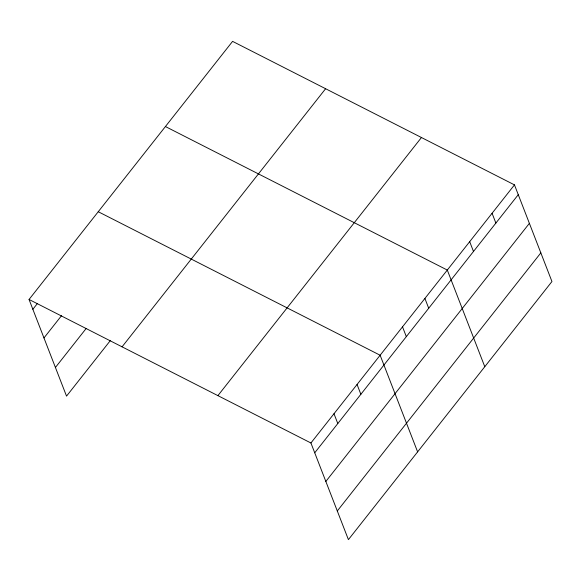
<?xml version="1.0" encoding="UTF-8"?>
<svg xmlns="http://www.w3.org/2000/svg" width="581" height="581" viewBox="0 0 581 581"><rect width="100%" height="100%" fill="white"/><g stroke="black" fill="none" stroke-linecap="round" stroke-linejoin="round"><path stroke-width="0.87" d="M29.05 299.476L232.589 41.367L514.468 184.881L551.95 281.524L348.411 539.633L310.922 442.991L29.05 299.476L66.532 396.119L110.477 340.401M32.856 309.288L37.249 303.71M43.967 337.939L61.542 315.65M55.42 367.468L86.177 328.461M122.068 346.835L325.607 88.726M217.904 395.632L421.45 137.523M310.922 442.991L514.468 184.881M314.728 452.795L518.267 194.686M325.839 481.453L529.385 223.344M337.292 510.975L540.838 252.866M165.425 126.542L447.297 270.056L484.779 366.698M98.254 211.724L380.127 355.231L417.616 451.873M492.078 213.271L495.876 223.082M469.688 241.667L473.493 251.471M424.907 298.445L428.713 308.257M402.517 326.842L406.322 336.646M357.061 384.484L360.866 394.296M333.995 413.737L337.793 423.542"/></g></svg>
